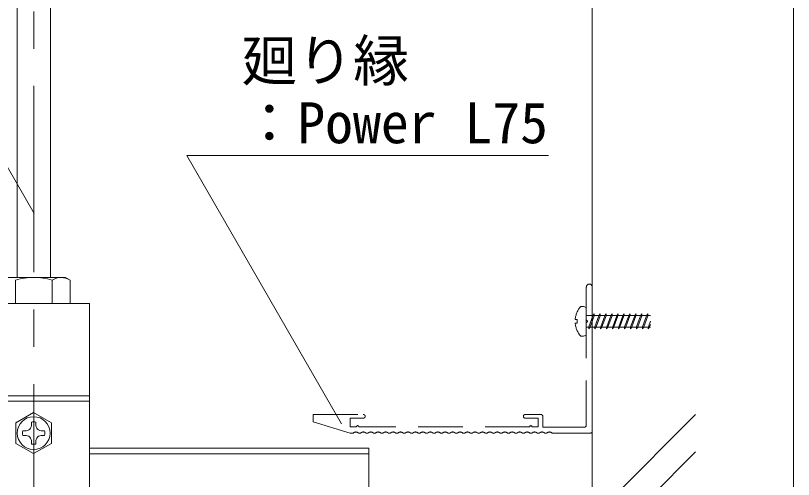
# Model space of a CAD drawing. Units: millimetres on the paper, enlarged 40 times, with parts at other scales. Extents: x -7800 to 7800, y -5578 to 5485.
# Drawn here: x 3623 to 4459, y -3845 to -3347 of the extents above; entities that cross this region are included whole.
import ezdxf
from ezdxf.enums import TextEntityAlignment as Align

# ---------------------------------------------------------------- set-up
doc = ezdxf.new("R2010")
doc.units = ezdxf.units.MM
doc.header["$LTSCALE"] = 40
doc.linetypes.add('CHAIN1', pattern=[8, 5, -1, 1, -1])
doc.linetypes.add('DASHED1', pattern=[1.8, 1.2, -0.6])
for name, color, linetype, lineweight in [('7-0_中心線', 4, 'CHAIN1', 9), ('7-1_吊り材', 7, 'Continuous', 18), ('7-2_野縁受け', 3, 'Continuous', 18), ('7-5_寸法', 7, 'Continuous', 9), ('7-6_文字', 7, 'Continuous', 18), ('7-9_躯体', 4, 'Continuous', 9), ('7-D', 4, 'DASHED1', 9), ('F-2_太線１', 3, 'Continuous', 18)]:
    doc.layers.add(name, color=color, linetype=linetype, lineweight=lineweight)
doc.styles.add('ＭＳ ゴシック', font='')
doc.styles.get('ＭＳ ゴシック').set_extended_font_data('MS Gothic')

msp = doc.modelspace()

# ---------------------------------------------------------------- linework, layer by layer
at = {"layer": '7-0_中心線'}
msp.add_line((3642.47, -2782.59), (3642.47, -4059.08), dxfattribs=at)
at = {"layer": '7-1_吊り材'}
for p, q in [((3624.47, -2782.59), (3624.47, -3628.05)), ((3660.47, -2782.59), (3660.47, -3628.05)), ((3608.52, -3628.05), (3676.42, -3628.05)), ((3622.87, -3656.05), (3622.87, -3631.09)), ((3662.07, -3656.05), (3662.07, -3631.09)), ((3676.42, -3628.05), (3681.67, -3631.09)), ((3681.67, -3656.05), (3681.67, -3631.09)), ((3603.27, -3656.05), (3681.67, -3656.05)), ((3582.47, -3755.25), (3702.47, -3755.25)), ((3582.47, -3760.79), (3702.47, -3760.79))]:
    msp.add_line(p, q, dxfattribs=at)
at = {"layer": '7-1_吊り材', "color": 4, "lineweight": 9}
for p, q in [((3642.28, -3773.25), (3623.23, -3784.25)), ((3642.28, -3773.25), (3661.33, -3784.25)), ((3623.23, -3784.25), (3623.23, -3806.25)), ((3639.88, -3783.5), (3639.88, -3785.72)), ((3644.68, -3783.5), (3644.68, -3786.76)), ((3644.68, -3783.5), (3644.68, -3785.72)), ((3661.33, -3784.25), (3661.33, -3806.25)), ((3630.52, -3792.85), (3632.87, -3792.85)), ((3654.04, -3792.85), (3651.68, -3792.85)), ((3630.52, -3797.65), (3632.87, -3797.65)), ((3654.04, -3797.65), (3651.68, -3797.65)), ((3642.28, -3817.25), (3623.23, -3806.25)), ((3639.88, -3807.01), (3639.88, -3804.79)), ((3642.28, -3817.25), (3661.33, -3806.25)), ((3644.68, -3807.01), (3644.68, -3803.75)), ((3644.68, -3807.01), (3644.68, -3804.79))]:
    msp.add_line(p, q, dxfattribs=at)
at = {"layer": '7-1_吊り材'}
msp.add_lwpolyline([(3582.47, -3656.05), (3702.47, -3656.05), (3702.47, -3976.05)], dxfattribs=at)
at = {"layer": '7-1_吊り材', "color": 4, "lineweight": 9}
msp.add_circle((3642.28, -3795.25), 17.6, dxfattribs=at)
at = {"layer": '7-1_吊り材'}
for centre, radius, start, end in [((3642.47, -3692.92), 64.86, 72.41205, 107.58797), ((3672.54, -3647.56), 19.52, 91.95543, 122.42883), ((3668.86, -3655.14), 27.25, 61.95869, 83.65707)]:
    msp.add_arc(centre, radius, start, end, dxfattribs=at)
at = {"layer": '7-1_吊り材', "color": 4, "lineweight": 9}
for centre, radius, start, end in [((3633.5, -3786.47), 6.42, 264.363, 6.67345), ((3642.28, -3795.25), 12, 78.46304, 101.53696), ((3651.05, -3786.47), 6.42, 173.32655, 275.637), ((3642.28, -3795.25), 12, 168.46304, 191.51331), ((3642.28, -3795.25), 12, 348.48669, 11.53696), ((3633.5, -3804.04), 6.42, 353.32655, 95.637), ((3651.05, -3804.04), 6.42, 84.363, 186.67345), ((3642.28, -3795.25), 12, 258.46304, 281.53696)]:
    msp.add_arc(centre, radius, start, end, dxfattribs=at)
at = {"layer": '7-2_野縁受け'}
for p, q in [((3702.47, -3811.25), (4002.47, -3811.25)), ((3702.47, -3817.65), (4002.47, -3817.65)), ((4002.47, -3963.25), (4002.47, -3811.25))]:
    msp.add_line(p, q, dxfattribs=at)
at = {"layer": '7-5_寸法', "color": 4}
msp.add_line((4242.47, -3453.77), (4242.47, -3367.11), dxfattribs=at)
at = {"layer": '7-6_文字'}
for p, q in [((3542.87, -3386.23), (3642.87, -3559.43)), ((3806.74, -3497.32), (3972.99, -3785.28)), ((3806.74, -3497.32), (4195.54, -3497.32))]:
    msp.add_line(p, q, dxfattribs=at)
at = {"layer": '7-9_躯体'}
for p, q in [((4242.47, -2782.59), (4242.47, -4373.15)), ((4242.47, -3886.42), (4353.51, -3775.38)), ((4242.47, -3926.42), (4353.51, -3815.38))]:
    msp.add_line(p, q, dxfattribs=at)
at = {"layer": '7-D'}
for p, q in [((4236.07, -3674.05), (4236.07, -3638.45)), ((4236.07, -3674.05), (4236.07, -3638.45)), ((4242.47, -3793.25), (4242.47, -3638.45)), ((4230.07, -3659.25), (4233.07, -3659.25)), ((4233.07, -3659.25), (4236.07, -3660.25)), ((4236.07, -3660.25), (4236.07, -3690.25)), ((4244.66, -3667.25), (4243.23, -3669.25)), ((4244.66, -3667.25), (4244.46, -3669.25)), ((4251.06, -3667.25), (4249.63, -3669.25)), ((4251.06, -3667.25), (4250.86, -3669.25)), ((4257.46, -3667.25), (4256.03, -3669.25)), ((4257.46, -3667.25), (4257.26, -3669.25)), ((4263.86, -3667.25), (4262.43, -3669.25)), ((4263.86, -3667.25), (4263.66, -3669.25)), ((4270.26, -3667.25), (4268.83, -3669.25)), ((4270.26, -3667.25), (4270.06, -3669.25)), ((4276.66, -3667.25), (4275.23, -3669.25)), ((4276.66, -3667.25), (4276.46, -3669.25)), ((4283.06, -3667.25), (4281.63, -3669.25)), ((4283.06, -3667.25), (4282.86, -3669.25)), ((4289.46, -3667.25), (4288.03, -3669.25)), ((4289.46, -3667.25), (4289.26, -3669.25)), ((4295.86, -3667.25), (4294.43, -3669.25)), ((4295.86, -3667.25), (4295.66, -3669.25)), ((4302.26, -3667.25), (4300.83, -3669.25)), ((4302.26, -3667.25), (4302.06, -3669.25)), ((4226.07, -3673.25), (4224.15, -3673.25)), ((4226.07, -3673.25), (4226.07, -3677.25)), ((4243.37, -3669.05), (4236.07, -3669.05)), ((4236.07, -3786.85), (4236.07, -3676.45)), ((4243.23, -3669.25), (4238.85, -3681.25)), ((4244.46, -3669.25), (4240.09, -3681.25)), ((4249.77, -3669.05), (4244.48, -3669.05)), ((4249.63, -3669.25), (4245.25, -3681.25)), ((4250.86, -3669.25), (4246.49, -3681.25)), ((4256.17, -3669.05), (4250.88, -3669.05)), ((4256.03, -3669.25), (4251.65, -3681.25)), ((4257.26, -3669.25), (4252.89, -3681.25)), ((4262.57, -3669.05), (4257.28, -3669.05)), ((4262.43, -3669.25), (4258.05, -3681.25)), ((4263.66, -3669.25), (4259.29, -3681.25)), ((4268.97, -3669.05), (4263.68, -3669.05)), ((4268.83, -3669.25), (4264.45, -3681.25)), ((4270.06, -3669.25), (4265.69, -3681.25)), ((4275.37, -3669.05), (4270.08, -3669.05)), ((4275.23, -3669.25), (4270.85, -3681.25)), ((4276.46, -3669.25), (4272.09, -3681.25)), ((4281.77, -3669.05), (4276.48, -3669.05)), ((4281.63, -3669.25), (4277.25, -3681.25)), ((4282.86, -3669.25), (4278.49, -3681.25)), ((4288.17, -3669.05), (4282.88, -3669.05)), ((4288.03, -3669.25), (4283.65, -3681.25)), ((4289.26, -3669.25), (4284.89, -3681.25)), ((4294.57, -3669.05), (4289.28, -3669.05)), ((4294.43, -3669.25), (4290.05, -3681.25)), ((4295.66, -3669.25), (4291.29, -3681.25)), ((4300.97, -3669.05), (4295.68, -3669.05)), ((4300.83, -3669.25), (4296.45, -3681.25)), ((4302.06, -3669.25), (4297.69, -3681.25)), ((4302.08, -3669.05), (4305.07, -3669.05)), ((4302.85, -3681.25), (4305.07, -3675.17)), ((4226.07, -3677.25), (4224.15, -3677.25)), ((4238.83, -3681.45), (4236.07, -3681.45)), ((4240.09, -3681.25), (4238.66, -3683.25)), ((4238.85, -3681.25), (4238.66, -3683.25)), ((4245.23, -3681.45), (4239.94, -3681.45)), ((4246.49, -3681.25), (4245.06, -3683.25)), ((4245.25, -3681.25), (4245.06, -3683.25)), ((4251.63, -3681.45), (4246.34, -3681.45)), ((4252.89, -3681.25), (4251.46, -3683.25)), ((4251.65, -3681.25), (4251.46, -3683.25)), ((4258.03, -3681.45), (4252.74, -3681.45)), ((4259.29, -3681.25), (4257.86, -3683.25)), ((4258.05, -3681.25), (4257.86, -3683.25)), ((4264.43, -3681.45), (4259.14, -3681.45)), ((4265.69, -3681.25), (4264.26, -3683.25)), ((4264.45, -3681.25), (4264.26, -3683.25)), ((4270.83, -3681.45), (4265.54, -3681.45)), ((4272.09, -3681.25), (4270.66, -3683.25)), ((4270.85, -3681.25), (4270.66, -3683.25)), ((4277.23, -3681.45), (4271.94, -3681.45)), ((4278.49, -3681.25), (4277.06, -3683.25)), ((4277.25, -3681.25), (4277.06, -3683.25)), ((4283.63, -3681.45), (4278.34, -3681.45)), ((4284.89, -3681.25), (4283.46, -3683.25)), ((4283.65, -3681.25), (4283.46, -3683.25)), ((4290.03, -3681.45), (4284.74, -3681.45)), ((4291.29, -3681.25), (4289.86, -3683.25)), ((4290.05, -3681.25), (4289.86, -3683.25)), ((4296.43, -3681.45), (4291.14, -3681.45)), ((4297.69, -3681.25), (4296.26, -3683.25)), ((4296.45, -3681.25), (4296.26, -3683.25)), ((4302.83, -3681.45), (4297.54, -3681.45)), ((4304.09, -3681.25), (4302.66, -3683.25)), ((4302.85, -3681.25), (4302.66, -3683.25)), ((4303.94, -3681.45), (4305.07, -3681.45)), ((4304.09, -3681.25), (4305.07, -3678.56)), ((4233.07, -3691.25), (4230.07, -3691.25)), ((4236.07, -3690.25), (4233.07, -3691.25)), ((3942.47, -3775.25), (3996.47, -3775.25)), ((3942.47, -3783.25), (3942.47, -3775.25)), ((4187.27, -3775.25), (4170.47, -3775.25)), ((4189.27, -3788.85), (4189.27, -3777.25)), ((3982.47, -3795.25), (3942.47, -3783.25)), ((4184.47, -3779.25), (4170.47, -3779.25)), ((4184.47, -3788.45), (4184.47, -3779.25)), ((3982.47, -3788.45), (3989.27, -3788.45)), ((4175.27, -3788.45), (3991.67, -3788.45)), ((4184.47, -3788.45), (4177.67, -3788.45)), ((4189.27, -3788.85), (4234.07, -3788.85)), ((3985.61, -3795.25), (3982.47, -3795.25)), ((3993.61, -3795.25), (3991.33, -3795.25)), ((4001.61, -3795.25), (3999.33, -3795.25)), ((4009.61, -3795.25), (4007.33, -3795.25)), ((4017.61, -3795.25), (4015.33, -3795.25)), ((4025.61, -3795.25), (4023.33, -3795.25)), ((4033.61, -3795.25), (4031.33, -3795.25)), ((4041.61, -3795.25), (4039.33, -3795.25)), ((4049.61, -3795.25), (4047.33, -3795.25)), ((4057.61, -3795.25), (4055.33, -3795.25)), ((4065.61, -3795.25), (4063.33, -3795.25)), ((4073.61, -3795.25), (4071.33, -3795.25)), ((4081.61, -3795.25), (4079.33, -3795.25)), ((4089.61, -3795.25), (4087.33, -3795.25)), ((4097.61, -3795.25), (4095.33, -3795.25)), ((4105.61, -3795.25), (4103.33, -3795.25)), ((4113.61, -3795.25), (4111.33, -3795.25)), ((4121.61, -3795.25), (4119.33, -3795.25)), ((4129.61, -3795.25), (4127.33, -3795.25)), ((4137.61, -3795.25), (4135.33, -3795.25)), ((4145.61, -3795.25), (4143.33, -3795.25)), ((4153.61, -3795.25), (4151.33, -3795.25)), ((4161.61, -3795.25), (4159.33, -3795.25)), ((4169.61, -3795.25), (4167.33, -3795.25)), ((4177.61, -3795.25), (4175.33, -3795.25)), ((4185.61, -3795.25), (4183.33, -3795.25)), ((4193.61, -3795.25), (4191.33, -3795.25)), ((4199.33, -3795.25), (4240.47, -3795.25))]:
    msp.add_line(p, q, dxfattribs=at)
msp.add_lwpolyline([(3982.47, -3788.45), (3982.47, -3779.25), (3996.47, -3779.25)], dxfattribs=at)
for centre, radius, start, end in [((4239.27, -3638.45), 3.2, 0, 180), ((4248.4, -3675.25), 24.33, 138.88799, 175.28544), ((4236.07, -3675.25), 1.2, 270, 90), ((4236.07, -3675.25), 1.2, 270, 90), ((4248.4, -3675.25), 24.33, 184.71456, 221.11232), ((3996.47, -3777.25), 2, 270, 90), ((4170.47, -3777.25), 2, 90, 270), ((4187.27, -3777.25), 2, 0, 90), ((3988.47, -3798.05), 4, 44.427, 135.573), ((3990.47, -3788.45), 1.2, 0, 180), ((3996.47, -3798.05), 4, 44.427, 135.573), ((4004.47, -3798.05), 4, 44.427, 135.573), ((4012.47, -3798.05), 4, 44.427, 135.573), ((4020.47, -3798.05), 4, 44.427, 135.573), ((4028.47, -3798.05), 4, 44.427, 135.573), ((4036.47, -3798.05), 4, 44.427, 135.573), ((4044.47, -3798.05), 4, 44.427, 135.573), ((4052.47, -3798.05), 4, 44.427, 135.573), ((4060.47, -3798.05), 4, 44.427, 135.573), ((4068.47, -3798.05), 4, 44.427, 135.573), ((4076.47, -3798.05), 4, 44.427, 135.573), ((4084.47, -3798.05), 4, 44.427, 135.573), ((4092.47, -3798.05), 4, 44.427, 135.573), ((4100.47, -3798.05), 4, 44.427, 135.573), ((4108.47, -3798.05), 4, 44.427, 135.573), ((4116.47, -3798.05), 4, 44.427, 135.573), ((4124.47, -3798.05), 4, 44.427, 135.573), ((4132.47, -3798.05), 4, 44.427, 135.573), ((4140.47, -3798.05), 4, 44.427, 135.573), ((4148.47, -3798.05), 4, 44.427, 135.573), ((4156.47, -3798.05), 4, 44.427, 135.573), ((4164.47, -3798.05), 4, 44.427, 135.573), ((4172.47, -3798.05), 4, 44.427, 135.573), ((4176.47, -3788.45), 1.2, 360, 180), ((4180.47, -3798.05), 4, 44.427, 135.573), ((4188.47, -3798.05), 4, 44.427, 135.573), ((4196.47, -3798.05), 4, 44.427, 135.573), ((4234.07, -3786.85), 2, 270, 0), ((4240.47, -3793.25), 2, 270, 0)]:
    msp.add_arc(centre, radius, start, end, dxfattribs=at)
at = {"layer": 'F-2_太線１'}
msp.add_line((4458.58, -2399.73), (4458.58, -4783.77), dxfattribs=at)

# ---------------------------------------------------------------- texts
at = {"layer": '7-6_文字', "style": 'ＭＳ ゴシック'}
for s, p in [('廻り縁', (3865.54, -3430.53)), ('：Power L75', (3865.54, -3497.32))]:
    msp.add_text(s, height=43.99, dxfattribs=at).set_placement(p, align=Align.BOTTOM_LEFT)

doc.saveas('drawing.dxf')
